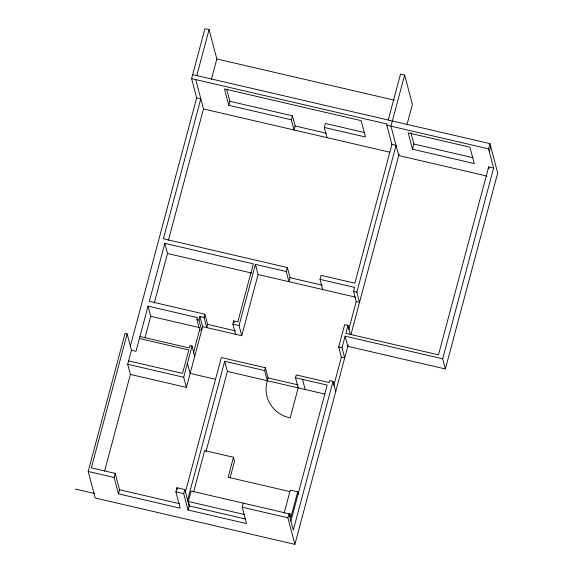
<?xml version="1.0" encoding="UTF-8"?>
<svg xmlns="http://www.w3.org/2000/svg" width="573" height="573" viewBox="0 0 573 573"><rect width="100%" height="100%" fill="white"/><g stroke="black" fill="none" stroke-linecap="round" stroke-linejoin="round"><path stroke-width="0.86" d="M130.307 346.336L196.675 97.84L191.604 78.644L204.955 28.65L209.073 29.603L216.83 58.969L211.365 79.432M348.162 344.91L294.894 544.35L95.204 498.001L88.192 471.464L125.057 333.407L127.127 333.887L131.453 350.268L127.715 364.263L130.4 374.427L104.58 471.092M127.127 333.887L91.343 467.855L115.223 473.398L119.549 489.772L118.461 493.862L180.216 508.194L175.89 491.82L176.978 487.73L184.807 489.55L189.133 505.923L188.037 510.006L246.505 523.579L242.178 507.205L243.267 503.115M196.79 75.593L209.073 29.603M193.337 353.233L199.605 329.754L196.919 319.591L197.456 317.592L148.049 306.125L135.98 351.313L131.453 350.268M235.56 334.281L232.874 324.117L233.734 320.916L237.852 321.876L253.338 263.888L164.816 243.346L149.331 301.326L204.912 314.226L207.598 324.39L206.746 327.591L204.06 317.428L204.912 314.226M168.412 240.288L203.487 108.963L195.722 79.597M145.098 337.397L150.735 316.289L148.049 306.125M154.295 302.967L167.502 253.51L164.816 243.346M118.461 493.862L114.134 477.488L115.223 473.398M229.866 101.292L292.445 115.818L295.131 125.981L294.064 129.985L291.378 119.821L228.792 105.296L229.866 101.292L226.679 89.223M130.4 374.427L186.39 387.42L183.704 377.256L192.034 346.063L189.978 345.583L189.341 347.983L139.934 336.523M199.605 329.754L201.667 330.234L198.981 320.071L199.941 316.475L204.06 317.428M186.39 387.42L202.627 326.639L199.941 316.475M188.037 510.006L183.711 493.632L184.807 489.55M185.358 492.214L221.328 357.538L265.385 367.759L268.071 377.922L267.319 380.723A30.971 29.789 -14.8 0 0 290.189 417.882L298.196 387.892L295.51 377.722L296.262 374.928L329.196 382.571L329.733 380.572L333.035 381.339L335.714 391.502M187.4 500.945L224.695 361.291L264.633 370.559L267.319 380.723M189.663 506.417L188.359 501.49L191.153 491.047L289.967 513.981L290.862 517.369L297.681 491.82L290.296 490.108L284.158 513.1M291.378 119.821L292.445 115.818M193.645 491.835L204.661 450.586L233.476 457.275L234.522 461.229L230.074 477.889M202.627 326.639L241.742 335.714L239.056 325.55L255.393 264.368L286.271 271.53L288.957 281.694L290.031 277.69L287.345 267.527L163.42 238.762L200.801 98.8L196.675 97.84M205.972 451.624L227.381 371.454L224.695 361.291M241.742 335.714L258.079 274.531L255.393 264.368M233.476 457.275L228.14 477.273L289.874 491.598M326.997 137.627L324.311 127.464L325.378 123.46L364.836 132.621M286.271 271.53L287.345 267.527M264.633 370.559L265.385 367.759M322.721 289.53L320.035 279.366L321.102 275.362L354.866 283.198L391.925 144.439L386.847 125.236L387.169 124.033L191.604 78.644M388.243 120.029L400.527 74.039L404.645 74.999L412.402 104.358L406.945 124.799M404.645 74.999L390.972 126.196L398.729 155.562L487.036 176.054M294.894 544.35L287.882 517.813L288.971 513.723L293.297 530.097L333.035 381.339M289.322 516.388L289.967 513.981M290.833 521.301L327.212 385.085L295.51 377.722M333.794 385.565L341.386 357.144L338.7 346.98L344.681 324.583L347.983 325.349L350.447 334.668M348.735 329.64L356.234 301.556L353.548 291.392L354.615 287.395L320.035 279.366M341.386 357.144L344.688 357.91L342.002 347.747L345.104 336.15L442.678 358.791L445.364 368.955L347.782 346.314L345.104 336.15M347.983 325.349L345.848 333.35L438.481 354.845L488.683 166.893L493.625 168.039L442.678 358.791M356.234 301.556L359.536 302.322L356.85 292.158L396.043 145.392L391.925 144.439M350.898 334.661L399.13 154.073M412.517 149.216L408.191 132.843L469.946 147.175L474.272 163.549L412.517 149.216L413.907 144.009L410.948 132.8M493.625 168.039L488.547 148.844L489.944 143.63L192.671 74.64M489.292 151.666L490.689 146.452M445.364 368.955L497.701 172.996L489.944 143.63M216.83 58.969L394.36 100.175M386.847 125.236L488.547 148.844M413.907 144.009L473.054 157.733M324.311 127.464L365.481 137.019L361.155 120.645L224.466 88.922L228.792 105.296M295.131 125.981L326.331 133.222M203.487 108.963L389.704 152.182M353.548 291.392L356.85 292.158M290.031 277.69L322.055 285.125M167.502 253.51L251.683 273.042M258.079 274.531L355.575 297.158M338.7 346.98L342.002 347.747M232.874 324.117L239.056 325.55M196.919 319.591L198.981 320.071M207.598 324.39L235.567 330.886M150.735 316.289L199.275 327.555M139.397 338.521L188.804 349.988L182.551 373.395L128.617 360.875M268.071 377.922L298.089 384.891M227.381 371.454L324.791 394.059M215.376 379.283L190.129 373.424L187.443 363.261M127.715 364.263L183.704 377.256M88.192 471.464L114.134 477.488M175.89 491.82L183.711 493.632M242.178 507.205L287.882 517.813M188.359 501.49L244.7 514.568M119.549 489.772L179.571 503.703M189.133 505.923L245.874 519.095M75.299 489.048L94.617 493.525M488.683 166.893L489.127 168.591M302.515 379.347L305.194 389.511M297.681 491.82L298.318 494.241M233.734 320.916L234.178 322.613M192.034 346.063L194.72 356.227M176.978 487.73L177.437 489.457"/></g></svg>
